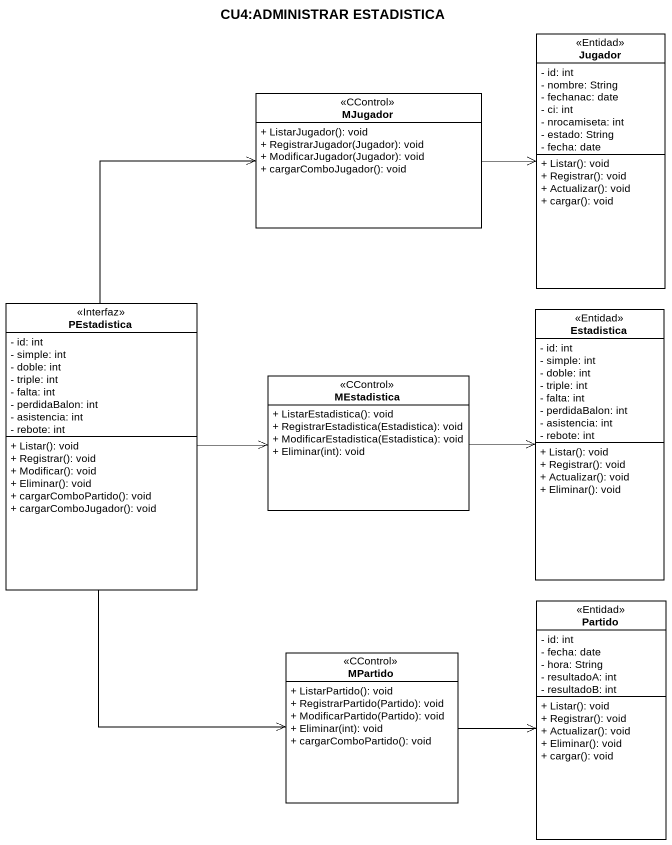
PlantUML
@startuml
title CU4:ADMINISTRAR ESTADISTICA
hide circle
hide empty members
skinparam classAttributeIconSize 0
class Jugador <<Entidad>> #FFFFFF {
  - id: int
  - nombre: String
  - fechanac: date
  - ci: int
  - nrocamiseta: int
  - estado: String
  - fecha: date
  + Listar(): void
  + Registrar(): void
  + Actualizar(): void
  + cargar(): void
}
class MJugador <<CControl>> #FFFFFF {
  + ListarJugador(): void
  + RegistrarJugador(Jugador): void
  + ModificarJugador(Jugador): void
  + cargarComboJugador(): void
}
class PEstadistica <<Interfaz>> #FFFFFF {
  - id: int
  - simple: int
  - doble: int
  - triple: int
  - falta: int
  - perdidaBalon: int
  - asistencia: int
  - rebote: int
  + Listar(): void
  + Registrar(): void
  + Modificar(): void
  + Eliminar(): void
  + cargarComboPartido(): void
  + cargarComboJugador(): void
}
class Estadistica <<Entidad>> #FFFFFF {
  - id: int
  - simple: int
  - doble: int
  - triple: int
  - falta: int
  - perdidaBalon: int
  - asistencia: int
  - rebote: int
  + Listar(): void
  + Registrar(): void
  + Actualizar(): void
  + Eliminar(): void
}
class MEstadistica <<CControl>> #FFFFFF {
  + ListarEstadistica(): void
  + RegistrarEstadistica(Estadistica): void
  + ModificarEstadistica(Estadistica): void
  + Eliminar(int): void
}
class Partido <<Entidad>> #FFFFFF {
  - id: int
  - fecha: date
  - hora: String
  - resultadoA: int
  - resultadoB: int
  + Listar(): void
  + Registrar(): void
  + Actualizar(): void
  + Eliminar(): void
  + cargar(): void
}
class MPartido <<CControl>> #FFFFFF {
  + ListarPartido(): void
  + RegistrarPartido(Partido): void
  + ModificarPartido(Partido): void
  + Eliminar(int): void
  + cargarComboPartido(): void
}
MJugador -right-> Jugador
PEstadistica -up-> MJugador
PEstadistica -right-> MEstadistica
PEstadistica --> MPartido
MEstadistica -right-> Estadistica
MPartido -right-> Partido
@enduml
